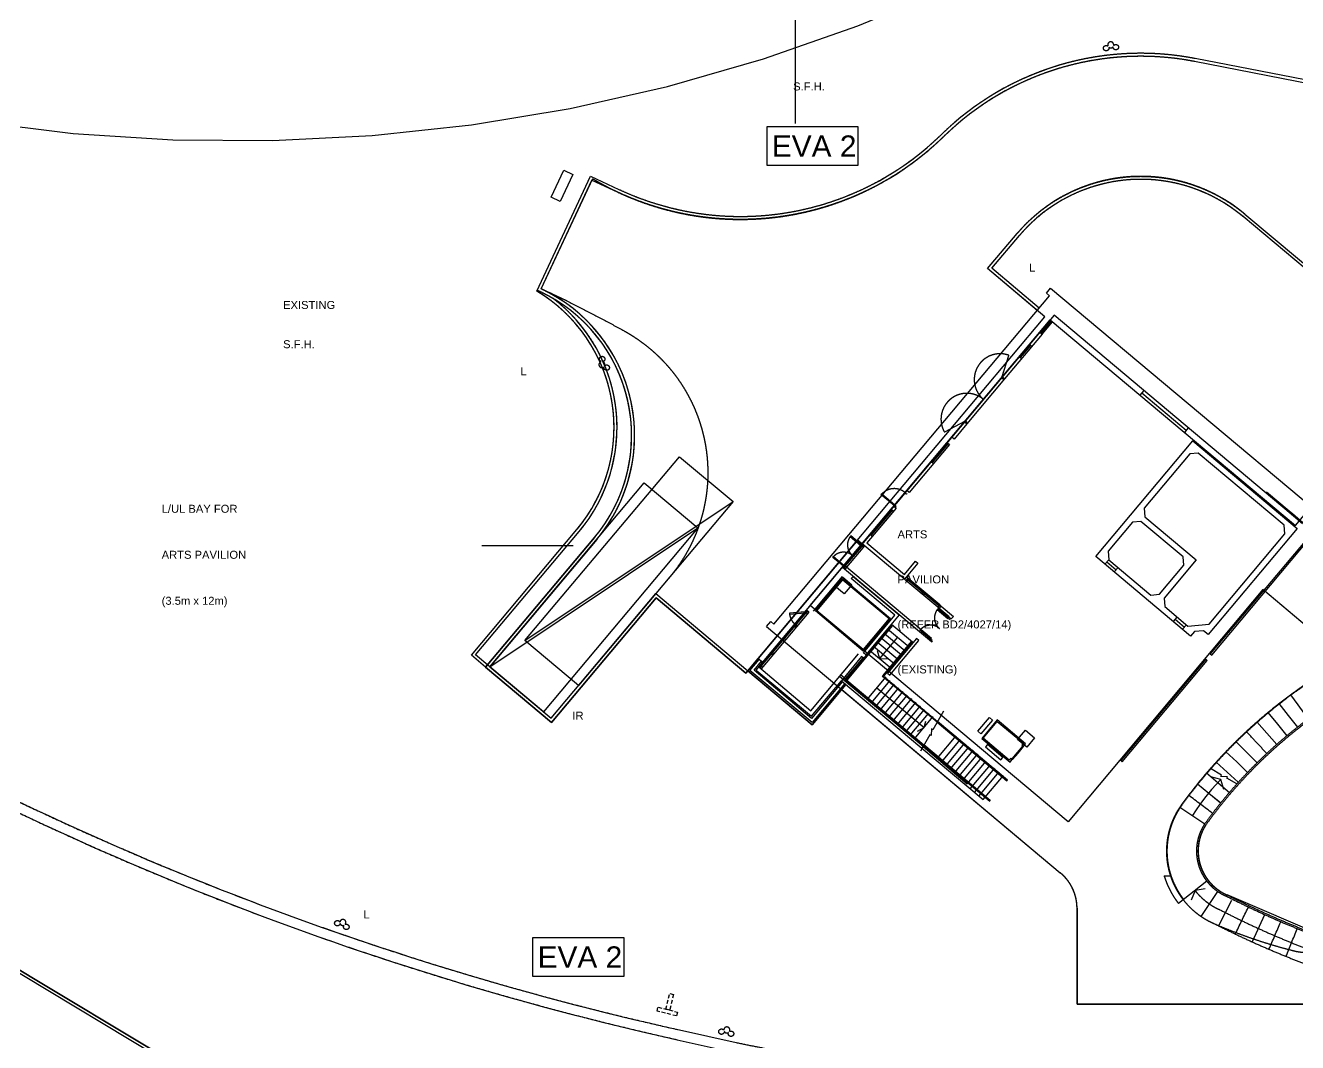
# Model space of a CAD drawing. Header units: millimetres. Extents: x 833576263 to 1668046980, y 817519639 to 1636103653.
# Drawn here: x 834183811 to 834247377, y 817905548 to 817956395 of the extents above; entities that cross this region are included whole.
import ezdxf

# ---------------------------------------------------------------- set-up
doc = ezdxf.new("R2010")
doc.units = ezdxf.units.MM
doc.header["$LTSCALE"] = 100
doc.header["$MEASUREMENT"] = 0
doc.linetypes.add('C160$0$Hidden', pattern=[9.525, 6.35, -3.175])
doc.linetypes.add('R_site$0$programme (M)$0$programme$0$HIDDEN', pattern=[9.525, 6.35, -3.175])
doc.layers.get('Defpoints').update_dxf_attribs({"color": 170})
for name, color, linetype in [('C160$0$+C160', 6, 'C160$0$Hidden'), ('R_site$0$programme (M)$0$programme$0$DLN830__', 4, 'Continuous'), ('R_Text for GBP from DLN$0$000-04-LABLES-EVA', 7, 'Continuous'), ('R_Text for GBP from DLN$0$base plan(mm)$0$DLN040__', 7, 'Continuous'), ('T-TITL', 7, 'Continuous'), ('X-REF', 7, 'Continuous')]:
    doc.layers.add(name, color=color, linetype=linetype)
doc.layers.add('R_site$0$000-Architecture boundary', color=2, linetype='Continuous', lineweight=0)
doc.layers.add('R_WKCD_PARK$0$000-PAV-Concrete-b', color=1, linetype='Continuous', lineweight=25)
doc.styles.add('R_Text for GBP from DLN$0$base plan(mm)$0$Standard', font='arial.ttf')
doc.styles.add('R_Text for GBP from DLN$0$base plan(mm)$0$SWIS721 LT', font='swiss.ttf')
doc.styles.add('R_Text for GBP from DLN$0$programme (M)$0$programme$0$SWIS721 LT', font='swiss.ttf')
doc.dimstyles.new('R_Text for GBP from DLN$0$base plan(mm)$0$Standard', dxfattribs={"dimtxt": 0.35, "dimasz": 0.2, "dimexe": 0.2, "dimexo": 0.2, "dimgap": 0.09, "dimtad": 0, "dimtoh": 1, "dimdec": 4, "dimzin": 0, "dimdsep": 46, "dimtxsty": 'R_Text for GBP from DLN$0$base plan(mm)$0$Standard', "dimcen": 0.09, "dimadec": 0, "dimazin": 0, "dimtfac": 1, "dimtdec": 4, "dimtofl": 0, "dimtmove": 0, "dimatfit": 3, "dimfxl": 1, "dimtolj": 1, "dimtzin": 0, "dimarcsym": 0})

# ---------------------------------------------------------------- blocks, each defined once
blk = doc.blocks.new('R_site$0$architecture 2')
at = {"layer": 'R_site$0$000-Architecture boundary'}
blk.add_lwpolyline([(834235.522, 817914.034, -0.224962), (834236.357, 817912.271), (834236.357, 817907.475), (834253.607, 817907.475)], format="xyb", dxfattribs=at)
blk.add_lwpolyline([(834247.466, 817931.621), (834235.209, 817941.906), (834225.626, 817930.484), (834225.396, 817930.677), (834221.385, 817925.897), (834219.906, 817924.135), (834223.124, 817921.435), (834224.602, 817923.197), (834235.522, 817914.034)], dxfattribs=at)
at = {"layer": 'R_site$0$programme (M)$0$programme$0$DLN830__', "color": 4, "linetype": 'R_site$0$programme (M)$0$programme$0$HIDDEN', "ltscale": 0.03}
blk.add_line((834208.772, 817925.645), (834219.167, 817932.588), dxfattribs=at)
blk.add_lwpolyline([(834211.453, 817923.395), (834208.772, 817925.645), (834216.486, 817934.837), (834219.167, 817932.588)], close=True, dxfattribs=at)
blk = doc.blocks.new('R_site')
at = {"layer": 'Defpoints'}
blk.add_lwpolyline([(834162012, 817956838), (834166697, 817955117), (834171473, 817953669), (834176324, 817952497), (834181234, 817951605), (834186188, 817950996), (834191168, 817950673), (834196158, 817950636), (834201143, 817950886), (834206105, 817951421), (834211028, 817952240), (834215896, 817953340), (834220693, 817954717), (834225402, 817956368), (834230010, 817958286)], dxfattribs=at)
at = {"xscale": 1000, "yscale": 1000, "zscale": 1000}
blk.add_blockref('R_site$0$architecture 2', (0, 0), dxfattribs=at)
blk = doc.blocks.new('R_WKCD_PARK')
for p, q in [((834206806, 817924313), (834206093, 817924911)), ((834207017, 817924331), (834206304, 817924930)), ((834194429, 817902440), (834167135, 817918840)), ((834194506, 817902569), (834167212, 817918969))]:
    blk.add_line(p, q)
at = {"layer": 'R_WKCD_PARK$0$000-PAV-Concrete-b'}
for p, q in [((834265110, 817950291), (834242264, 817954739)), ((834264502, 817950257), (834242235, 817954591)), ((834250921, 817941580), (834244651, 817946841)), ((834244748, 817946956), (834250996, 817941713)), ((834209511, 817943092), (834209375, 817943155)), ((834206093, 817924911), (834211361, 817931189)), ((834206304, 817924930), (834211476, 817931093)), ((834216488, 817906180), (834219323, 817905548)), ((834216380, 817905692), (834219218, 817905059))]:
    blk.add_line(p, q, dxfattribs=at)
at = {"layer": 'R_WKCD_PARK$0$000-PAV-Concrete-b', "flags": 128}
for points in [[(834209358, 817943119), (834212042, 817948863), (834213469, 817948197)], [(834209574, 817943228), (834212114, 817948664), (834213405, 817948061)], [(834234372, 817942152), (834231881, 817944242), (834233364, 817945991)], [(834234468, 817942267), (834232093, 817944260), (834233478, 817945894)], [(834212355, 817930693), (834207017, 817924331), (834210081, 817921760), (834215310, 817927991), (834219906, 817924135), (834219810, 817924020), (834215329, 817927780), (834210100, 817921549), (834206806, 817924313), (834212240, 817930790)], [(834206806, 817924313), (834210100, 817921549), (834215329, 817927780), (834219810, 817924020)]]:
    blk.add_lwpolyline(points, dxfattribs=at)
at = {"layer": 'R_WKCD_PARK$0$000-PAV-Concrete-b'}
for centre, radius, start, end in [((834239541, 817940751), 14250, 78.98389, 134.36505), ((834239541, 817940751), 14100, 78.98389, 134.36505), ((834219543, 817961197), 14350, 253.03914, 314.36488), ((834219543, 817961197), 14500, 253.03931, 314.36505), ((834239541, 817940751), 8100, 50, 139.69361), ((834239541, 817940751), 7950, 50, 139.69361), ((834219502, 817961090), 14386, 244.92362, 253.07148), ((834219502, 817961091), 14236, 244.92346, 253.07131), ((834205271, 817936300), 7950, 320, 59.0636), ((834206166, 817935896), 7936, 319.94986, 65.06702), ((834206166, 817935896), 8086, 319.94986, 65.06702), ((834205271, 817936300), 8100, 320, 52.63261), ((834250133, 818056973), 154500, 239.00005, 257.42225), ((834250133, 818056973), 155000, 239.00005, 257.42225)]:
    blk.add_arc(centre, radius, start, end, dxfattribs=at)
blk = doc.blocks.new('C160')
at = {"layer": 'C160$0$+C160'}
for p, q in [((834265.11, 817950.291), (834242.264, 817954.739)), ((834264.502, 817950.257), (834242.235, 817954.591)), ((834209.358, 817943.119), (834212.042, 817948.863)), ((834209.574, 817943.228), (834212.114, 817948.664)), ((834250.921, 817941.58), (834244.651, 817946.841)), ((834244.748, 817946.956), (834250.996, 817941.713)), ((834231.881, 817944.242), (834233.364, 817945.991)), ((834232.093, 817944.26), (834233.478, 817945.894)), ((834234.372, 817942.152), (834231.881, 817944.242)), ((834234.468, 817942.267), (834232.093, 817944.26)), ((834209.511, 817943.092), (834209.375, 817943.155)), ((834210.865, 817942.625), (834209.574, 817943.228)), ((834246.955, 817932.115), (834245.827, 817933.061)), ((834226.069, 817930.895), (834227.129, 817932.159)), ((834247.627, 817931.486), (834246.842, 817932.145)), ((834247.116, 817931.98), (834246.955, 817932.115)), ((834247.648, 817931.533), (834247.116, 817931.98)), ((834206.093, 817924.911), (834211.361, 817931.189)), ((834207.017, 817924.331), (834217.412, 817931.274)), ((834206.304, 817924.93), (834211.476, 817931.093)), ((834224.693, 817929.256), (834225.683, 817930.436)), ((834237.909, 817930.111), (834237.946, 817929.688)), ((834237.754, 817929.458), (834237.946, 817929.688)), ((834237.754, 817929.458), (834237.946, 817929.688)), ((834237.85, 817929.573), (834238.31, 817929.187)), ((834237.85, 817929.573), (834238.31, 817929.187)), ((834238.213, 817929.072), (834238.406, 817929.302)), ((834238.213, 817929.072), (834238.406, 817929.302)), ((834223.194, 817927.12), (834224.64, 817928.843)), ((834229.398, 817927.318), (834227.809, 817928.652)), ((834229.447, 817927.376), (834227.857, 817928.709)), ((834229.495, 817927.433), (834227.905, 817928.767)), ((834228.71, 817928.092), (834228.613, 817927.977)), ((834215.329, 817927.78), (834210.1, 817921.549)), ((834215.329, 817927.78), (834219.81, 817924.02)), ((834241.17, 817926.591), (834241.363, 817926.821)), ((834241.17, 817926.591), (834241.363, 817926.821)), ((834241.267, 817926.706), (834241.726, 817926.321)), ((834241.267, 817926.706), (834241.726, 817926.321)), ((834241.63, 817926.206), (834241.823, 817926.435)), ((834241.63, 817926.206), (834241.823, 817926.435)), ((834206.806, 817924.313), (834206.093, 817924.911)), ((834207.017, 817924.331), (834206.304, 817924.93)), ((834223.062, 817922.139), (834225.44, 817924.974)), ((834206.806, 817924.313), (834210.1, 817921.549)), ((834220.458, 817924.325), (834223.062, 817922.139)), ((834238.541, 817919.647), (834242.79, 817924.71)), ((834238.618, 817919.582), (834242.866, 817924.646)), ((834219.81, 817924.02), (834219.906, 817924.135)), ((834223.087, 817921.858), (834224.581, 817923.639)), ((834224.722, 817923.651), (834224.492, 817923.844)), ((834224.786, 817923.728), (834224.557, 817923.92)), ((834229.682, 817922.115), (834229.148, 817921.189)), ((834228.998, 817920.929), (834228.532, 817920.122)), ((834243.582, 817918.919), (834243.019, 817919.244)), ((834232.851, 817918.638), (834232.877, 817918.668)), ((834244.346, 817918.478), (834243.842, 817918.769)), ((834232.019, 817917.646), (834231.993, 817917.615)), ((834241.493, 817917.317), (834242.74, 817916.483)), ((834242.846, 817913.611), (834241.664, 817912.687)), ((834242.554, 817911.854), (834243.397, 817913.092)), ((834236.357, 817907.475), (834236.357, 817912.271)), ((834243.444, 817911.401), (834244.098, 817912.674)), ((834245.718, 817911.932), (834245.101, 817910.584)), ((834253.607, 817907.475), (834236.357, 817907.475)), ((834216.488, 817906.18), (834219.323, 817905.548)), ((834216.38, 817905.692), (834219.218, 817905.059))]:
    blk.add_line(p, q, dxfattribs=at)
at = {"layer": 'C160$0$+C160', "flags": 128}
blk.add_lwpolyline([(834194.506, 817902.569, 0.13713), (834201.254, 817900.712, 0.058383), (834203.786, 817901.019, -0.122442), (834210.3, 817900.978, 0.007621), (834215.073, 817899.836), (834217.587, 817899.275, 0.038691), (834244.511, 817895.421, 0.31164), (834269.346, 817910.287, 0.040968), (834277.294, 817932.38, 0.14434), (834277.109, 817940.353, -0.268021), (834278.827, 817948.27, 0.162716), (834282.431, 817956.452, 0.008292), (834282.793, 817961.225, -0.448218), (834319.9, 817990.558, 0.457869), (834347.016, 818012.708, -0.201212), (834361.771, 818045.376, -0.556126), (834375.139, 818042.082), (834374.299, 818054.161), (834370.752, 818059.543, 0.269114), (834341.019, 818012.87, -0.457869), (834320.938, 817996.468, 0.448218), (834276.804, 817961.58, -0.008292), (834276.457, 817957.005, -0.437169), (834267.016, 817949.767), (834242.235, 817954.591, 0.246462), (834229.682, 817950.831, -0.339689), (834212.144, 817948.727), (834209.579, 817943.238, -0.017138), (834213.731, 817941.122, -0.471782), (834216.013, 817928.829), (834215.31, 817927.991), (834219.906, 817924.135), (834234.755, 817941.83), (834231.881, 817944.242), (834233.364, 817945.991, -0.412648), (834244.748, 817946.956), (834250.934, 817941.765), (834254.555, 817946.08), (834265.228, 817944.003, -0.435219), (834271.501, 817933.943, -0.040968), (834263.885, 817912.773, -0.31164), (834244.899, 817901.409, -0.038691), (834218.894, 817905.131), (834216.38, 817905.692, -0.080556), (834170.302, 817924.112), (834156.903, 817932.163, -0.417001), (834154.171, 817943.344, 0.051318), (834163.382, 817962.509, -0.110939), (834168.087, 817969.907), (834172.88, 817974.68, -0.125049), (834176.312, 817976.712, -0.028198), (834169.042, 817979.326), (834163.853, 817974.158, 0.110939), (834157.737, 817964.541, -0.051318), (834149.058, 817946.483, 0.170095), (834147.082, 817937.371, -0.264959), (834143.998, 817929.966, 0.093167), (834140.781, 817926.349), (834131.426, 817910.779), (834136.569, 817907.689), (834145.505, 817922.562, -0.414211), (834156.62, 817925.333)], format="xyb", close=True, dxfattribs=at)
at = {"layer": 'C160$0$+C160'}
for points in [[(834212.042, 817948.863), (834213.469, 817948.197, 0.035567), (834215.357, 817947.472, 0.274159), (834229.577, 817950.939, 0.274159)], [(834212.114, 817948.664), (834213.405, 817948.061, 0.035567), (834215.313, 817947.328, 0.274159), (834229.682, 817950.831)], [(834209.511, 817943.092, -0.493781), (834212.24, 817930.79), (834206.806, 817924.313), (834210.1, 817921.549), (834215.329, 817927.78), (834219.81, 817924.02)], [(834209.574, 817943.228, -0.493781), (834212.355, 817930.693), (834207.017, 817924.331), (834210.081, 817921.76), (834215.31, 817927.991), (834219.906, 817924.135)], [(834220.848, 817926.347), (834221.057, 817926.596), (834221.211, 817926.467), (834234.982, 817942.879), (834234.829, 817943.008), (834235.038, 817943.257), (834250.558, 817930.234, 0.414214), (834251.016, 817930.274, -0.000013), (834253.065, 817932.715, 0.364001)], [(834235.522, 817914.034, -0.224962), (834236.357, 817912.271), (834236.357, 817907.475), (834253.607, 817907.475)], [(834232.597, 817938.792), (834232.952, 817939.903, 0.8391), (834231.681, 817937.7)], [(834230.765, 817936.608), (834229.732, 817936.065, -0.8391), (834231.681, 817937.7)], [(834249.411, 817924.496, 0.105104), (834241.58, 817917.441, 0.241704), (834241.027, 817913.875)], [(834249.424, 817924.475, 0.105104), (834241.6, 817917.426, 0.241704), (834241.051, 817913.883, 0.241704)], [(834250.885, 817921.945), (834250.885, 817913.054, -0.257143), (834249.489, 817910.519), (834243.862, 817912.928, -0.464467), (834242.793, 817916.426, -0.464467)], [(834210.263, 817900.833, 0.122442), (834203.821, 817900.874, -0.058383), (834201.255, 817900.562, -0.13713), (834194.429, 817902.44), (834167.135, 817918.84)], [(834210.3, 817900.978, 0.122442), (834203.786, 817901.019, -0.058383), (834201.254, 817900.712, -0.13713), (834194.506, 817902.569), (834167.212, 817918.969)], [(834241.027, 817913.875, 0.085907), (834241.664, 817912.687), (834241.432, 817912.498, -0.092182), (834240.712, 817913.875), (834241.027, 817913.875)], [(834219.323, 817905.548, 0.054039), (834246.665, 817902.976)]]:
    blk.add_lwpolyline(points, format="xyb", dxfattribs=at)
for points in [[(834210.531, 817947.594), (834210.079, 817947.807), (834210.718, 817949.164), (834211.17, 817948.951)], [(834232.619, 817938.818), (834234.502, 817941.063), (834234.617, 817940.967), (834232.734, 817938.722)], [(834230.099, 817935.816), (834230.742, 817936.582), (834230.857, 817936.485), (834230.214, 817935.719)], [(834227.856, 817933.142), (834229.874, 817935.547), (834229.989, 817935.451), (834227.971, 817933.046)], [(834239.709, 817932.256), (834239.746, 817931.833), (834242.312, 817929.68), (834240.706, 817927.764), (834240.742, 817927.342), (834241.9, 817926.371), (834242.955, 817926.463), (834246.748, 817930.983), (834246.711, 817931.406), (834242.414, 817935.012), (834241.991, 817934.975)], [(834209.698, 817922.081), (834207.017, 817924.331), (834214.731, 817933.524), (834217.412, 817931.274)], [(834227.255, 817932.426), (834227.223, 817932.388), (834226.572, 817932.934), (834226.604, 817932.972)], [(834225.741, 817930.622), (834227.2, 817932.361), (834227.315, 817932.264), (834225.856, 817930.525), (834227.733, 817928.951), (834228.292, 817929.617), (834228.407, 817929.521), (834227.732, 817928.716), (834225.626, 817930.484)], [(834227.187, 817932.111), (834226.126, 817930.847), (834226.011, 817930.944), (834227.072, 817932.208)], [(834241.697, 817929.413), (834241.66, 817929.835), (834239.553, 817931.603), (834239.131, 817931.566), (834237.909, 817930.111), (834237.946, 817929.688), (834240.053, 817927.92), (834240.476, 817927.957)], [(834225.552, 817930.396), (834225.584, 817930.434), (834225.056, 817930.877), (834225.023, 817930.839)], [(834247.932, 817930.838), (834243.015, 817924.978), (834243.091, 817924.914), (834248.009, 817930.774)], [(834225.74, 817930.387), (834224.751, 817929.208), (834224.636, 817929.304), (834225.626, 817930.484)], [(834225.606, 817930.461), (834225.626, 817930.484), (834225.74, 817930.387), (834225.721, 817930.365)], [(834224.716, 817929.4), (834224.684, 817929.362), (834224.156, 817929.805), (834224.188, 817929.843)], [(834224.732, 817929.419), (834229.079, 817925.771), (834228.983, 817925.656), (834224.636, 817929.304)], [(834224.636, 817929.304), (834224.661, 817929.335), (834224.776, 817929.238), (834224.751, 817929.208)], [(834227.039, 817926.746), (834225.676, 817925.122), (834223.286, 817927.128), (834224.648, 817928.752)], [(834226.968, 817926.74), (834225.67, 817925.193), (834223.356, 817927.134), (834224.655, 817928.681)], [(834224.257, 817928.362), (834224.642, 817928.822), (834225.102, 817928.436), (834224.716, 817927.977)], [(834229.475, 817927.254), (834229.571, 817927.369), (834230.184, 817926.855), (834230.088, 817926.74), (834230.068, 817926.717), (834229.954, 817926.813), (834229.973, 817926.836)], [(834220.458, 817924.325), (834222.836, 817927.159), (834222.951, 817927.063), (834220.572, 817924.228)], [(834222.776, 817927.033), (834222.772, 817927.083), (834221.987, 817927.014), (834221.991, 817926.964)], [(834222.772, 817927.083), (834222.886, 817926.986), (834222.951, 817927.063), (834222.836, 817927.159)], [(834229.899, 817926.748), (834229.931, 817926.786), (834229.403, 817927.229), (834229.371, 817927.191)], [(834222.193, 817926.393), (834222.308, 817926.297), (834222.372, 817926.373), (834222.257, 817926.47)], [(834229.063, 817925.752), (834229.031, 817925.714), (834228.503, 817926.157), (834228.535, 817926.195)], [(834221.615, 817925.704), (834221.729, 817925.607), (834221.794, 817925.684), (834221.679, 817925.78)], [(834228.337, 817925.742), (834226.89, 817924.018), (834227.005, 817923.922), (834228.452, 817925.645)], [(834228.983, 817925.656), (834229.009, 817925.687), (834229.124, 817925.591), (834229.098, 817925.56)], [(834221.036, 817925.014), (834221.151, 817924.918), (834221.215, 817924.995), (834221.1, 817925.091)], [(834220.458, 817924.325), (834220.572, 817924.228), (834220.637, 817924.305), (834220.522, 817924.402)], [(834242.79, 817924.71), (834238.541, 817919.647), (834238.618, 817919.582), (834242.866, 817924.646)], [(834231.403, 817921.112), (834231.982, 817921.802), (834232.135, 817921.673), (834231.557, 817920.984)], [(834233.011, 817919.567), (834233.124, 817919.701), (834233.047, 817919.766), (834232.967, 817919.67), (834231.665, 817920.763), (834232.372, 817921.605), (834233.674, 817920.513), (834233.594, 817920.417), (834233.67, 817920.353), (834233.783, 817920.487), (834232.366, 817921.676), (834231.594, 817920.756)], [(834233.388, 817920.7), (834233.774, 817921.16), (834234.233, 817920.774), (834233.848, 817920.315)], [(834231.791, 817920.33), (834232.557, 817919.687), (834232.654, 817919.802), (834231.888, 817920.445)], [(834233.409, 817920.017), (834233.682, 817920.343), (834233.644, 817920.375), (834233.37, 817920.049)], [(834233.135, 817919.692), (834233.409, 817920.017), (834233.37, 817920.049), (834233.097, 817919.724)]]:
    blk.add_lwpolyline(points, close=True, dxfattribs=at)
for points in [[(834247.466, 817931.621), (834235.209, 817941.906), (834225.626, 817930.484), (834225.396, 817930.677), (834221.385, 817925.897), (834219.906, 817924.135), (834223.124, 817921.435), (834224.602, 817923.197), (834235.522, 817914.034)], [(834247.98, 817932.234), (834249.903, 817930.62), (834251.382, 817932.382), (834252.607, 817931.354), (834248.172, 817926.068), (834245.644, 817928.189), (834235.906, 817916.584), (834223.029, 817927.389), (834235.017, 817941.676), (834247.273, 817931.391), (834247.98, 817932.234)], [(834235.017, 817941.676), (834224.636, 817929.304)], [(834234.502, 817941.063), (834235.017, 817941.676)], [(834234.56, 817941.015), (834235.074, 817941.628)], [(834234.617, 817940.967), (834235.132, 817941.579)], [(834235.017, 817941.676), (834235.132, 817941.579)], [(834235.049, 817941.714), (834235.081, 817941.752)], [(834234.502, 817941.063), (834234.617, 817940.967)], [(834233.531, 817939.789), (834234.046, 817940.402)], [(834233.988, 817940.45), (834234.103, 817940.354)], [(834233.474, 817939.837), (834233.589, 817939.741)], [(834230.742, 817936.582), (834232.619, 817938.818)], [(834232.696, 817938.754), (834232.657, 817938.708), (834232.619, 817938.74), (834232.635, 817938.76), (834232.597, 817938.792), (834232.619, 817938.818)], [(834232.734, 817938.722), (834230.857, 817936.485)], [(834239.691, 817938.145), (834239.498, 817937.916)], [(834239.594, 817938.03), (834241.816, 817936.166)], [(834230.819, 817936.517), (834230.857, 817936.563), (834230.819, 817936.595), (834230.803, 817936.576), (834230.765, 817936.608), (834230.742, 817936.582)], [(834241.912, 817936.281), (834241.72, 817936.051)], [(834229.128, 817934.542), (834229.932, 817935.499)], [(834229.874, 817935.547), (834229.989, 817935.451)], [(834242.147, 817935.627), (834247.364, 817931.25), (834242.912, 817925.945), (834242.683, 817926.138), (834242.225, 817926.098), (834242.029, 817925.865), (834237.291, 817929.841), (834242.147, 817935.627)], [(834229.071, 817934.59), (834229.186, 817934.493)], [(834227.868, 817933.001), (834227.83, 817932.955), (834227.791, 817932.987), (834227.808, 817933.007), (834227.769, 817933.039), (834227.792, 817933.065)], [(834227.277, 817932.296), (834227.316, 817932.342), (834227.277, 817932.375), (834227.261, 817932.355), (834227.223, 817932.388), (834227.2, 817932.361)], [(834220.424, 817924.752), (834220.654, 817924.559), (834225.626, 817930.484), (834225.396, 817930.677), (834220.424, 817924.752)], [(834225.626, 817930.484), (834225.741, 817930.622)], [(834225.683, 817930.397), (834225.644, 817930.351), (834225.606, 817930.383), (834225.622, 817930.402), (834225.584, 817930.434), (834225.606, 817930.461)], [(834224.738, 817929.271), (834224.777, 817929.317), (834224.738, 817929.349), (834224.722, 817929.33), (834224.684, 817929.362), (834224.661, 817929.335)], [(834227.47, 817926.926), (834225.799, 817924.934), (834225.684, 817925.031), (834227.259, 817926.907), (834225.075, 817928.739), (834225.172, 817928.854), (834227.47, 817926.926)], [(834227.829, 817928.831), (834227.905, 817928.767), (834227.809, 817928.652), (834227.732, 817928.716)], [(834228.71, 817928.092), (834228.633, 817928.156), (834228.536, 817928.041), (834228.613, 817927.977)], [(834228.71, 817928.092), (834228.786, 817928.028), (834228.69, 817927.913), (834228.613, 817927.977)], [(834220.329, 817924.172), (834223.013, 817927.37)], [(834229.571, 817927.369), (834229.495, 817927.433), (834229.398, 817927.318), (834229.475, 817927.254)], [(834220.515, 817924.277), (834222.893, 817927.111)], [(834227.355, 817927.022), (834227.355, 817927.022)], [(834230.03, 817926.749), (834229.992, 817926.703), (834229.953, 817926.735), (834229.969, 817926.754), (834229.931, 817926.786), (834229.954, 817926.813)], [(834220.848, 817926.347), (834235.522, 817914.034)], [(834224.793, 817923.657), (834227.11, 817926.419), (834227.14, 817926.393), (834224.849, 817923.662), (834228.7, 817920.431), (834228.68, 817920.396), (834224.793, 817923.657)], [(834226.891, 817926.236), (834227.964, 817925.337)], [(834227.084, 817926.466), (834228.157, 817925.566)], [(834226.352, 817925.593), (834227.424, 817924.693)], [(834227.389, 817925.819), (834226.49, 817924.746)], [(834226.532, 817925.807), (834227.604, 817924.908)], [(834226.661, 817923.885), (834228.107, 817925.608), (834228.138, 817925.582), (834226.691, 817923.859)], [(834226.712, 817926.022), (834227.784, 817925.122)], [(834229.085, 817925.623), (834229.124, 817925.669), (834229.086, 817925.701), (834229.069, 817925.682), (834229.031, 817925.714), (834229.009, 817925.687)], [(834224.722, 817923.651), (834225.67, 817924.781), (834225.594, 817924.845), (834224.581, 817923.639), (834228.61, 817920.258), (834228.661, 817920.346), (834224.722, 817923.651)], [(834225.992, 817925.164), (834227.064, 817924.264)], [(834226.172, 817925.378), (834227.244, 817924.479)], [(834226.373, 817925.154), (834226.49, 817924.746), (834226.871, 817924.736)], [(834224.811, 817923.446), (834223.124, 817921.435), (834219.906, 817924.135), (834220.424, 817924.752)], [(834224.754, 817923.494), (834223.114, 817921.541), (834220.012, 817924.144), (834220.482, 817924.704)], [(834224.639, 817923.591), (834223.096, 817921.752), (834220.223, 817924.162), (834220.596, 817924.607)], [(834220.329, 817924.172), (834223.087, 817921.858)], [(834225.863, 817922.693), (834226.812, 817923.823)], [(834226.078, 817922.513), (834227.026, 817923.643)], [(834226.691, 817923.859), (834229.384, 817921.599), (834229.364, 817921.564), (834226.635, 817923.854), (834226.661, 817923.885)], [(834226.292, 817922.333), (834227.241, 817923.463)], [(834226.355, 817923.276), (834228.713, 817921.298)], [(834226.507, 817922.153), (834227.455, 817923.283)], [(834226.721, 817921.973), (834227.67, 817923.103)], [(834226.936, 817921.793), (834227.884, 817922.923)], [(834247.017, 817922.926), (834247.392, 817922.424), (834247.91, 817921.721)], [(834227.15, 817921.613), (834228.099, 817922.743)], [(834227.365, 817921.433), (834228.313, 817922.563)], [(834227.579, 817921.253), (834228.528, 817922.383)], [(834246.447, 817922.492), (834246.913, 817921.904), (834247.373, 817921.312)], [(834227.794, 817921.073), (834228.742, 817922.203)], [(834228.008, 817920.893), (834228.957, 817922.023)], [(834228.223, 817920.714), (834229.171, 817921.843)], [(834245.89, 817922.042), (834246.372, 817921.468), (834246.848, 817920.888)], [(834228.38, 817921.118), (834228.713, 817921.298), (834228.798, 817921.616)], [(834229.148, 817921.189), (834229.083, 817921.227), (834229.063, 817920.892), (834228.998, 817920.929)], [(834232.877, 817918.668), (834229.384, 817921.599), (834229.364, 817921.564), (834232.851, 817918.638)], [(834245.345, 817921.576), (834245.844, 817921.016), (834246.336, 817920.45)], [(834232.019, 817917.646), (834228.7, 817920.431), (834228.68, 817920.396), (834231.993, 817917.615)], [(834229.372, 817919.749), (834230.32, 817920.879)], [(834229.586, 817919.569), (834230.535, 817920.699)], [(834229.801, 817919.389), (834230.749, 817920.519)], [(834244.297, 817920.6), (834244.827, 817920.069), (834245.35, 817919.532)], [(834228.597, 817920.269), (834231.667, 817917.693)], [(834228.661, 817920.346), (834230.873, 817918.489)], [(834230.015, 817919.209), (834230.964, 817920.339)], [(834230.23, 817919.029), (834231.178, 817920.159)], [(834230.444, 817918.849), (834231.393, 817919.979)], [(834230.659, 817918.669), (834231.607, 817919.799)], [(834243.794, 817920.09), (834244.338, 817919.574), (834244.877, 817919.052)], [(834230.873, 817918.489), (834231.822, 817919.619)], [(834231.024, 817918.233), (834232.036, 817919.439)], [(834231.238, 817918.053), (834232.251, 817919.259)], [(834243.306, 817919.566), (834243.864, 817919.065), (834244.417, 817918.559)], [(834231.453, 817917.873), (834232.465, 817919.079)], [(834231.667, 817917.693), (834232.679, 817918.899)], [(834243.545, 817918.695), (834243.069, 817918.193), (834242.789, 817917.856), (834242.521, 817917.505), (834242.269, 817917.133), (834242.127, 817916.893)], [(834242.374, 817918.478), (834242.946, 817918.019), (834243.542, 817917.534)], [(834242.832, 817919.028), (834243.417, 817918.533), (834243.972, 817918.053)], [(834243.686, 817918.197), (834243.545, 817918.695), (834243.045, 817918.828)], [(834243.842, 817918.769), (834243.879, 817918.834), (834243.544, 817918.855), (834243.582, 817918.919)], [(834242.946, 817918.019), (834243.514, 817917.557)], [(834242.765, 817913.236), (834242.255, 817913.149), (834242.068, 817912.666)]]:
    blk.add_lwpolyline(points, dxfattribs=at)
at = {"layer": 'C160$0$+C160', "ltscale": 0.0003}
for points in [[(834216.002, 817907.171), (834215.808, 817907.22), (834216.004, 817907.996), (834216.198, 817907.946)], [(834216.34, 817906.879), (834215.371, 817907.124), (834215.42, 817907.318), (834216.389, 817907.073)]]:
    blk.add_lwpolyline(points, close=True, dxfattribs=at)
at = {"layer": 'C160$0$+C160'}
for centre, radius, start, end in [((834238.041, 817955.424), 0.15, 350.73374, 200.9746), ((834239.541, 817940.751), 14.25, 78.98389, 134.36505), ((834239.541, 817940.751), 14.1, 78.98389, 134.36505), ((834238.041, 817955.424), 0.15, 230.73374, 320.9746), ((834239.541, 817940.751), 8.1, 50, 139.69362), ((834239.541, 817940.751), 7.95, 50, 139.69362), ((834205.271, 817936.3), 7.95, 320, 59.0636), ((834205.271, 817936.3), 8.1, 320, 52.63261), ((834212.617, 817939.438), 0.15, 102.63256, 312.87341), ((834212.617, 817939.438), 0.15, 342.63256, 72.87341), ((834227.223, 817932.388), 0.85, 49.99999, 139.99999), ((834225.578, 817930.427), 0.691, 143.37229, 229.99999), ((834224.69, 817929.369), 0.691, 50, 136.62772), ((834222.736, 817927.047), 0.75, 186.3146, 230.31244), ((834229.925, 817926.779), 0.691, 143.37229, 229.99999), ((834229.037, 817925.721), 0.691, 50, 136.62772), ((834250.133, 818056.973), 154.5, 239.00005, 257.42225), ((834250.133, 818056.973), 155, 239.00005, 257.42225), ((834262.061, 817902.59), 23.796, 120.00373, 144.39602), ((834262.061, 817902.59), 23.721, 120.00373, 144.39602), ((834198.604, 817877.026), 63.855, 42.29544, 43.64138), ((834106.493, 817738.874), 224.497, 52.51002, 52.89336), ((834244.776, 817915.12), 2.45, 146.20596, 247.35341), ((834244.776, 817915.12), 2.375, 146.20596, 247.35341), ((834234.057, 817912.261), 2.3, 0.2618, 50.45071), ((834244.871, 817915.17), 4.031, 198.62679, 217.75265), ((834244.776, 817915.12), 3.2, 218.00905, 246.4449), ((834264.728, 817953.89), 46.045, 243.00461, 257.82204), ((834264.728, 817953.89), 45.97, 243.00461, 257.82204), ((834247.885, 817913.054), 3, 255.74594, 0), ((834244.777, 817915.12), 3.951, 218.01065, 246.44074), ((834263.186, 817950.234), 42.84, 242.63865, 258.83671), ((829882.005, 820028.458), 4849.024, 334.107598, 334.125065), ((834199.674, 817911.552), 0.15, 322.29186, 172.53271), ((834199.674, 817911.552), 0.15, 202.29186, 292.53271), ((834264.728, 817953.89), 47.545, 243.00461, 257.82204), ((834253.485, 817935.098), 25.744, 246.4449, 255.74594), ((831507.144, 819089.589), 2981.941, 336.702404, 336.730956), ((831706.128, 818936.29), 2740.179, 338.001181, 338.032327), ((834218.859, 817906.178), 0.15, 332.51123, 182.75208), ((834218.859, 817906.178), 0.15, 212.51123, 302.75208)]:
    blk.add_arc(centre, radius, start, end, dxfattribs=at)
for points in [[(834237.945, 817955.296), (834237.959, 817955.243), (834237.941, 817955.184), (834237.894, 817955.15), (834237.833, 817955.106), (834237.748, 817955.119), (834237.704, 817955.18), (834237.66, 817955.241), (834237.674, 817955.326), (834237.734, 817955.37), (834237.782, 817955.404), (834237.844, 817955.403), (834237.889, 817955.372)], [(834238.201, 817955.405), (834238.239, 817955.444), (834238.3, 817955.457), (834238.353, 817955.433), (834238.421, 817955.402), (834238.452, 817955.322), (834238.421, 817955.254), (834238.39, 817955.185), (834238.31, 817955.155), (834238.242, 817955.185), (834238.188, 817955.209), (834238.158, 817955.263), (834238.162, 817955.318)], [(834212.576, 817939.593), (834212.525, 817939.614), (834212.491, 817939.665), (834212.493, 817939.723), (834212.496, 817939.798), (834212.559, 817939.857), (834212.634, 817939.854), (834212.709, 817939.851), (834212.767, 817939.788), (834212.764, 817939.713), (834212.762, 817939.655), (834212.723, 817939.606), (834212.671, 817939.589)], [(834212.772, 817939.396), (834212.816, 817939.43), (834212.878, 817939.434), (834212.927, 817939.403), (834212.99, 817939.363), (834213.009, 817939.279), (834212.969, 817939.216), (834212.929, 817939.152), (834212.846, 817939.134), (834212.782, 817939.174), (834212.733, 817939.205), (834212.71, 817939.262), (834212.722, 817939.316)], [(834199.529, 817911.485), (834199.516, 817911.431), (834199.472, 817911.388), (834199.414, 817911.381), (834199.34, 817911.371), (834199.271, 817911.424), (834199.262, 817911.498), (834199.252, 817911.572), (834199.304, 817911.64), (834199.379, 817911.65), (834199.437, 817911.658), (834199.491, 817911.628), (834199.516, 817911.579)], [(834199.805, 817911.459), (834199.858, 817911.475), (834199.917, 817911.458), (834199.953, 817911.411), (834199.998, 817911.352), (834199.987, 817911.267), (834199.927, 817911.221), (834199.868, 817911.176), (834199.783, 817911.187), (834199.737, 817911.246), (834199.702, 817911.293), (834199.701, 817911.355), (834199.73, 817911.401)], [(834218.727, 817906.086), (834218.724, 817906.031), (834218.688, 817905.981), (834218.632, 817905.964), (834218.561, 817905.941), (834218.485, 817905.981), (834218.462, 817906.052), (834218.439, 817906.123), (834218.479, 817906.2), (834218.55, 817906.222), (834218.606, 817906.24), (834218.664, 817906.22), (834218.698, 817906.177)], [(834219.004, 817906.11), (834219.053, 817906.135), (834219.114, 817906.129), (834219.157, 817906.089), (834219.213, 817906.039), (834219.217, 817905.953), (834219.166, 817905.898), (834219.116, 817905.842), (834219.03, 817905.838), (834218.974, 817905.889), (834218.931, 817905.928), (834218.919, 817905.989), (834218.94, 817906.04)]]:
    blk.add_open_spline(points, degree=3, knots=[0, 0, 0, 0, 1, 1, 1, 2, 2, 2, 3, 3, 3, 4, 4, 4, 4], dxfattribs=at)
blk = doc.blocks.new('R_Text for GBP from DLN$0$EVA 2')
at = {"color": 4, "lineweight": 30}
blk.add_lwpolyline([(0, 0), (4.536, 0), (4.536, -1.944), (0, -1.944)], close=True, dxfattribs=at)
at = {"color": 4, "lineweight": 30, "style": 'R_Text for GBP from DLN$0$programme (M)$0$programme$0$SWIS721 LT'}
blk.add_text('EVA 2', height=1.067, dxfattribs=at).set_placement((0.233, -1.512))
blk = doc.blocks.new('R_Text for GBP from DLN')
at = {"color": 4, "lineweight": 30}
blk.add_lwpolyline([(834220875, 817951340), (834225411, 817951340), (834225411, 817949396), (834220875, 817949396)], close=True, dxfattribs=at)
at = {"layer": 'R_Text for GBP from DLN$0$000-04-LABLES-EVA', "color": 1, "lineweight": 30, "xscale": 1000, "yscale": 1000, "zscale": 1000}
blk.add_blockref('R_Text for GBP from DLN$0$EVA 2', (834209171, 817910801, 4417), dxfattribs=at)
at = {"color": 4, "lineweight": 30, "style": 'R_Text for GBP from DLN$0$programme (M)$0$programme$0$SWIS721 LT'}
blk.add_text('EVA 2', height=1067, dxfattribs=at).set_placement((834221108, 817949828))
at = {"layer": 'R_Text for GBP from DLN$0$base plan(mm)$0$DLN040__', "style": 'R_Text for GBP from DLN$0$base plan(mm)$0$SWIS721 LT'}
for s, p in [('S.F.H.', (834222174, 817953145)), ('L', (834233957, 817944083)), ('EXISTING', (834196685, 817942221)), ('S.F.H.', (834196685, 817940259)), ('L', (834208544, 817938907)), ('L/UL BAY FOR', (834190618, 817932033)), ('ARTS', (834227388, 817930752)), ('ARTS PAVILION', (834190618, 817929733)), ('PAVILION', (834227388, 817928502)), ('(3.5m x 12m)', (834190618, 817927433)), ('(REFER BD2/4027/14)', (834227388, 817926252)), ('(EXISTING)', (834227388, 817924002)), ('IR', (834211142, 817921691)), ('L', (834200701, 817911752))]:
    blk.add_text(s, height=400, dxfattribs=at).set_placement(p)
at = {"layer": 'R_Text for GBP from DLN$0$base plan(mm)$0$DLN040__', "color": 1}
for points in [[(834222297, 817951487), (834222297, 817965551)], [(834211175, 817930388), (834206610, 817930388)]]:
    blk.add_leader(points, dimstyle='R_Text for GBP from DLN$0$base plan(mm)$0$Standard', override={"dimasz": 0.75}, dxfattribs=at)

msp = doc.modelspace()

# ---------------------------------------------------------------- block references
at = {"layer": 'X-REF'}
msp.add_blockref('R_site', (0, 0), dxfattribs=at)

# ---------------------------------------------------------------- next in the draw order: block references
msp.add_blockref('R_WKCD_PARK', (0, 0), dxfattribs=at)

# ---------------------------------------------------------------- next in the draw order: block references
at = {"layer": 'X-REF', "xscale": 1000, "yscale": 1000, "zscale": 1000}
msp.add_blockref('C160', (0, 0), dxfattribs=at)

# ---------------------------------------------------------------- next in the draw order: block references
at = {"layer": 'T-TITL'}
msp.add_blockref('R_Text for GBP from DLN', (0, 0), dxfattribs=at)
at = {"layer": 'X-REF'}
msp.add_blockref('R_Text for GBP from DLN', (0, 0), dxfattribs=at)

doc.saveas('drawing.dxf')
